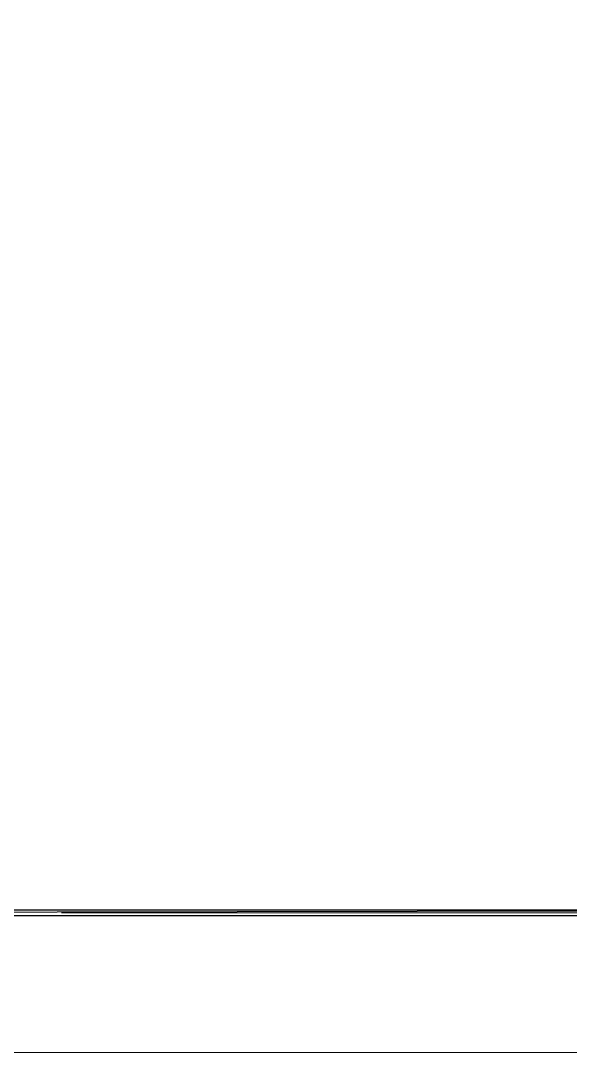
# Model space of a CAD drawing. Header units: centimetres. Extents: x -22.4 to 6.2, y -30.9 to -11.
# Drawn here: x -3.52 to 1.36, y -30.91 to -21.74 of the extents above; entities that cross this region are included whole.
import ezdxf

# ---------------------------------------------------------------- set-up
doc = ezdxf.new("R2010")
doc.units = ezdxf.units.CM
doc.header["$MEASUREMENT"] = 0
doc.layers.add('layer 1', color=7, linetype='Continuous')

msp = doc.modelspace()

# ---------------------------------------------------------------- linework, layer by layer
at = {"layer": 'layer 1', "lineweight": 9}
msp.add_open_spline([(-21.92211, -30.90598), (-21.92211, -30.90598), (6.24226, -30.90598), (6.24226, -30.90598), (6.24226, -30.90598), (6.24226, -30.90598), (6.24226, -11.33528), (6.24226, -11.33528), (6.24226, -11.33528), (6.24226, -11.33528), (-21.92211, -11.33528), (-21.92211, -11.33528), (-21.92211, -11.33528), (-21.92211, -11.33528), (-21.92211, -30.90598), (-21.92211, -30.90598)], degree=3, knots=[0, 0, 0, 0, 0.2, 0.2, 0.2, 0.2, 0.4, 0.4, 0.4, 0.4, 0.6, 0.6, 0.6, 0.6, 1, 1, 1, 1], dxfattribs=at)
at = {"layer": 'layer 1'}
for points in [[(4.84575, -29.69206), (4.84575, -29.69206), (4.79495, -29.64126), (4.79495, -29.64126), (4.79495, -29.64126), (4.79495, -29.64126), (-22.37881, -29.69206), (-22.37881, -29.69206), (-22.37881, -29.69206), (-22.37881, -29.69206), (4.84575, -29.69206), (4.84575, -29.69206)], [(4.79495, -29.64126), (4.79495, -29.64126), (-22.37881, -29.69206), (-22.37881, -29.69206), (-22.37881, -29.69206), (-22.37881, -29.69206), (-22.37881, -29.64126), (-22.37881, -29.64126), (-22.37881, -29.64126), (-22.37881, -29.64126), (4.79495, -29.64126), (4.79495, -29.64126)]]:
    msp.add_open_spline(points, degree=3, knots=[0, 0, 0, 0, 0.25, 0.25, 0.25, 0.25, 0.5, 0.5, 0.5, 0.5, 1, 1, 1, 1], dxfattribs=at)
at = {"layer": 'layer 1', "lineweight": 9}
msp.add_open_spline([(4.82035, -29.66666), (4.82035, -29.66666), (-3.15525, -29.66666), (-3.15525, -29.66666)], degree=3, dxfattribs=at)

doc.saveas('drawing.dxf')
